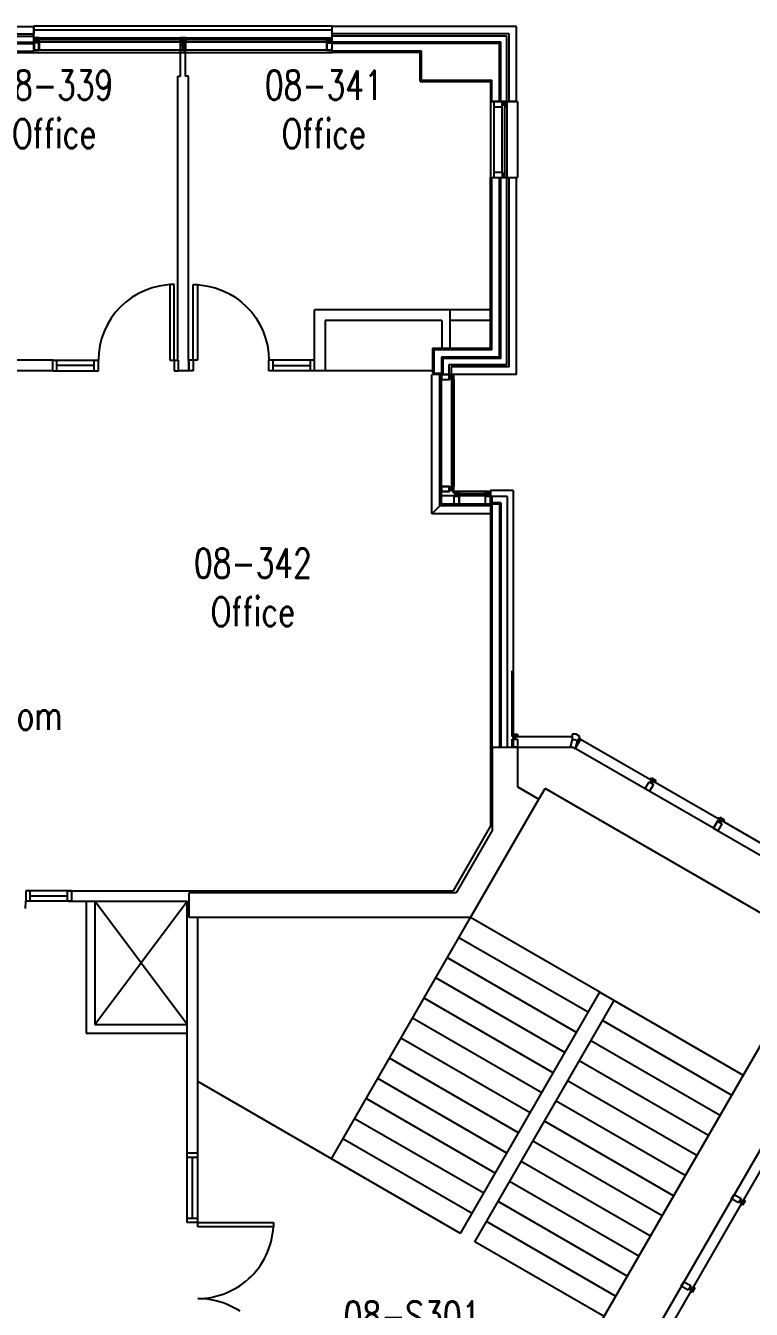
# Model space of a CAD drawing. Extents: x 11182 to 734459, y -1391328 to 152085.
# Drawn here: x 457304 to 466063, y -826823 to -811341 of the extents above; entities that cross this region are included whole.
import ezdxf
from ezdxf.enums import TextEntityAlignment as Align

# ---------------------------------------------------------------- set-up
doc = ezdxf.new("R2010")
doc.units = 0
doc.header["$LTSCALE"] = 500
doc.header["$MEASUREMENT"] = 0
for name, color, linetype in [('0_room_data', 7, 'CONTINUOUS'), ('1_Wall_Exist', 251, 'CONTINUOUS'), ('3_Text', 7, 'CONTINUOUS')]:
    doc.layers.add(name, color=color, linetype=linetype)
doc.styles.add('1_200', font='simplex.shx', dxfattribs={"width": 0.75, "height": 460})

# ---------------------------------------------------------------- blocks, each defined once
blk = doc.blocks.new('room_data')
at = {"layer": '3_Text', "style": '1_200', "width": 0.75}
for tag, p in [('ROOMNUM', (0, 0)), ('ROOMUSE', (0, -575))]:
    blk.add_attdef(tag, text='', height=345, dxfattribs=at).set_placement(p, align=Align.MIDDLE_CENTER)

msp = doc.modelspace()

# ---------------------------------------------------------------- linework, layer by layer
at = {"layer": '1_Wall_Exist'}
for p, q in [((457002, -811441), (457402, -811441)), ((457092, -811351), (457402, -811351)), ((457402, -811341), (457402, -811441)), ((457402, -811341), (461002, -811341)), ((457402, -811665), (457402, -811341)), ((457402, -811391), (461002, -811391)), ((461002, -811665), (461002, -811341)), ((463228, -811351), (461002, -811351)), ((463138, -811441), (461002, -811441)), ((463138, -812257), (463138, -811441)), ((463228, -812257), (463228, -811351)), ((456886, -811557), (457402, -811557)), ((456902, -811541), (457402, -811541)), ((456977, -811466), (457402, -811466)), ((457402, -811665), (457402, -811466)), ((457402, -811506), (457402, -811486)), ((457468, -811486), (457402, -811486)), ((457402, -811498), (457405, -811498)), ((457407, -811506), (457402, -811506)), ((457402, -811541), (457428, -811541)), ((457402, -811638), (457402, -811541)), ((457405, -811496), (457405, -811486)), ((457405, -811496), (457410, -811491)), ((457405, -811501), (457405, -811503)), ((457410, -811501), (457405, -811501)), ((457405, -811503), (457407, -811503)), ((457407, -811524), (457405, -811526)), ((457405, -811524), (457407, -811524)), ((457405, -811531), (457405, -811524)), ((457405, -811529), (457410, -811526)), ((457412, -811529), (457405, -811529)), ((457405, -811531), (457407, -811531)), ((457407, -811534), (457405, -811531)), ((457405, -811539), (457407, -811539)), ((457405, -811544), (457405, -811546)), ((457407, -811544), (457405, -811544)), ((457407, -811546), (457405, -811544)), ((457405, -811546), (457410, -811546)), ((457405, -811549), (457405, -811635)), ((457412, -811549), (457405, -811549)), ((457407, -811503), (457407, -811506)), ((457407, -811531), (457407, -811546)), ((457412, -811544), (457407, -811541)), ((457410, -811491), (457410, -811498)), ((457410, -811498), (457412, -811498)), ((457410, -811503), (457410, -811501)), ((457461, -811503), (457410, -811503)), ((457410, -811524), (457423, -811524)), ((457410, -811526), (457410, -811524)), ((457410, -811546), (457410, -811541)), ((457412, -811498), (457412, -811503)), ((457412, -811526), (457412, -811529)), ((457420, -811526), (457412, -811526)), ((457412, -811541), (457412, -811544)), ((457412, -811546), (457412, -811549)), ((457428, -811546), (457412, -811546)), ((457420, -811539), (457420, -811526)), ((457425, -811541), (457420, -811539)), ((457423, -811524), (457423, -811539)), ((457423, -811539), (457425, -811541)), ((457428, -811501), (457443, -811501)), ((457428, -811503), (457428, -811501)), ((457428, -811506), (457443, -811503)), ((457428, -811541), (457428, -811506)), ((457453, -811511), (457428, -811511)), ((457428, -811549), (457428, -811546)), ((457430, -811549), (457428, -811549)), ((457430, -811496), (457440, -811496)), ((457430, -811501), (457430, -811496)), ((457430, -811526), (457435, -811531)), ((457430, -811541), (457430, -811526)), ((457440, -811541), (457430, -811541)), ((457430, -811544), (457430, -811549)), ((457440, -811544), (457430, -811544)), ((457433, -811501), (457433, -811496)), ((457433, -811511), (457433, -811521)), ((457433, -811521), (457435, -811529)), ((457435, -811529), (457438, -811521)), ((457435, -811531), (457440, -811526)), ((457438, -811501), (457438, -811496)), ((457438, -811521), (457438, -811511)), ((457440, -811496), (457440, -811501)), ((457440, -811526), (457440, -811541)), ((457440, -811549), (457440, -811544)), ((457443, -811549), (457440, -811549)), ((457443, -811501), (457443, -811541)), ((457443, -811521), (457445, -811521)), ((457445, -811529), (457443, -811529)), ((457443, -811539), (457453, -811539)), ((457443, -811541), (457461, -811541)), ((457443, -811546), (457443, -811549)), ((457458, -811546), (457443, -811546)), ((457445, -811521), (457445, -811529)), ((457453, -811539), (457453, -811511)), ((457455, -811506), (457455, -811541)), ((457476, -811511), (457455, -811511)), ((457455, -811519), (457476, -811516)), ((457476, -811529), (457455, -811529)), ((457455, -811536), (457476, -811536)), ((457458, -811498), (457461, -811498)), ((457458, -811503), (457458, -811498)), ((457458, -811549), (457458, -811546)), ((457463, -811549), (457458, -811549)), ((457461, -811491), (457466, -811496)), ((457461, -811498), (457461, -811491)), ((457461, -811501), (457461, -811503)), ((457466, -811501), (457461, -811501)), ((457461, -811516), (457461, -811529)), ((457461, -811541), (457461, -811546)), ((457461, -811546), (457466, -811546)), ((457463, -811503), (457466, -811503)), ((457463, -811506), (457463, -811503)), ((457466, -811506), (457463, -811506)), ((457463, -811536), (459163, -811536)), ((457463, -811541), (457466, -811541)), ((457463, -811544), (457463, -811541)), ((457466, -811544), (457463, -811544)), ((457463, -811635), (457463, -811549)), ((457466, -811486), (457466, -811496)), ((457468, -811498), (457466, -811506)), ((457466, -811498), (457468, -811498)), ((457466, -811503), (457466, -811501)), ((457466, -811541), (457466, -811638)), ((457468, -811486), (460936, -811486)), ((457468, -811501), (457468, -811486)), ((457468, -811498), (457471, -811511)), ((457468, -811549), (457471, -811536)), ((457468, -811546), (457468, -811549)), ((459167, -811511), (457476, -811511)), ((459163, -811511), (459183, -811511)), ((459183, -811519), (459163, -811516)), ((459163, -811529), (459183, -811529)), ((459183, -811536), (459163, -811536)), ((459171, -811498), (459168, -811511)), ((459171, -811549), (459168, -811536)), ((459169, -811577), (459234, -811577)), ((459171, -811506), (459171, -811486)), ((459237, -811486), (459171, -811486)), ((459171, -811498), (459173, -811498)), ((459176, -811506), (459171, -811506)), ((459171, -811541), (459196, -811541)), ((459171, -811638), (459171, -811541)), ((459173, -811496), (459173, -811486)), ((459173, -811496), (459178, -811491)), ((459173, -811501), (459173, -811503)), ((459178, -811501), (459173, -811501)), ((459173, -811503), (459176, -811503)), ((459173, -811539), (459176, -811539)), ((459173, -811544), (459173, -811546)), ((459176, -811544), (459173, -811544)), ((459176, -811546), (459173, -811544)), ((459173, -811546), (459178, -811546)), ((459173, -811549), (459173, -811635)), ((459181, -811549), (459173, -811549)), ((459176, -811503), (459176, -811506)), ((459176, -811539), (459176, -811546)), ((459181, -811544), (459176, -811541)), ((459178, -811491), (459178, -811498)), ((459178, -811498), (459181, -811498)), ((459178, -811503), (459178, -811501)), ((459229, -811503), (459178, -811503)), ((459178, -811516), (459178, -811529)), ((459178, -811546), (459178, -811541)), ((459181, -811498), (459181, -811503)), ((459181, -811541), (459181, -811544)), ((459181, -811546), (459181, -811549)), ((459196, -811546), (459181, -811546)), ((459186, -811511), (459221, -811511)), ((459186, -811539), (459186, -811511)), ((459196, -811539), (459186, -811539)), ((459193, -811541), (459188, -811539)), ((459191, -811539), (459193, -811541)), ((459193, -811521), (459193, -811529)), ((459196, -811521), (459193, -811521)), ((459193, -811529), (459196, -811529)), ((459196, -811501), (459211, -811501)), ((459196, -811503), (459196, -811501)), ((459196, -811506), (459211, -811503)), ((459196, -811541), (459196, -811506)), ((459196, -811511), (459196, -811521)), ((459196, -811529), (459196, -811539)), ((459196, -811549), (459196, -811546)), ((459199, -811549), (459196, -811549)), ((459199, -811496), (459209, -811496)), ((459199, -811501), (459199, -811496)), ((459199, -811526), (459204, -811531)), ((459199, -811541), (459199, -811526)), ((459209, -811541), (459199, -811541)), ((459199, -811544), (459199, -811549)), ((459209, -811544), (459199, -811544)), ((459201, -811501), (459201, -811496)), ((459201, -811511), (459201, -811521)), ((459201, -811521), (459204, -811529)), ((459202, -811487), (459202, -811637)), ((459204, -811529), (459206, -811521)), ((459204, -811531), (459209, -811526)), ((459206, -811501), (459206, -811496)), ((459206, -811521), (459206, -811511)), ((459209, -811496), (459209, -811501)), ((459209, -811526), (459209, -811541)), ((459209, -811549), (459209, -811544)), ((459211, -811549), (459209, -811549)), ((459211, -811501), (459211, -811541)), ((459211, -811521), (459214, -811521)), ((459214, -811529), (459211, -811529)), ((459211, -811539), (459221, -811539)), ((459211, -811541), (459229, -811541)), ((459211, -811546), (459211, -811549)), ((459226, -811546), (459211, -811546)), ((459214, -811521), (459214, -811529)), ((459221, -811539), (459221, -811511)), ((459224, -811506), (459224, -811541)), ((459244, -811511), (459224, -811511)), ((459224, -811519), (459244, -811516)), ((459244, -811529), (459224, -811529)), ((459224, -811536), (459244, -811536)), ((459226, -811498), (459229, -811498)), ((459226, -811503), (459226, -811498)), ((459226, -811549), (459226, -811546)), ((459231, -811549), (459226, -811549)), ((459229, -811491), (459234, -811496)), ((459229, -811498), (459229, -811491)), ((459229, -811501), (459229, -811503)), ((459234, -811501), (459229, -811501)), ((459229, -811516), (459229, -811529)), ((459229, -811541), (459229, -811546)), ((459229, -811546), (459234, -811546)), ((459231, -811503), (459234, -811503)), ((459231, -811506), (459231, -811503)), ((459234, -811506), (459231, -811506)), ((459231, -811536), (460934, -811536)), ((459231, -811541), (459234, -811541)), ((459231, -811544), (459231, -811541)), ((459234, -811544), (459231, -811544)), ((459231, -811635), (459231, -811549)), ((459234, -811486), (459234, -811496)), ((459237, -811498), (459234, -811506)), ((459234, -811498), (459237, -811498)), ((459234, -811503), (459234, -811501)), ((459234, -811541), (459234, -811638)), ((459237, -811501), (459237, -811486)), ((459237, -811498), (459239, -811511)), ((459237, -811549), (459239, -811536)), ((459237, -811546), (459237, -811549)), ((460939, -811511), (459244, -811511)), ((460929, -811511), (460949, -811511)), ((460949, -811519), (460929, -811516)), ((460929, -811529), (460949, -811529)), ((460949, -811536), (460929, -811536)), ((460936, -811498), (460934, -811511)), ((460936, -811549), (460934, -811536)), ((460936, -811501), (460936, -811486)), ((460936, -811486), (461002, -811486)), ((460936, -811498), (460939, -811506)), ((460939, -811498), (460936, -811498)), ((460936, -811546), (460936, -811549)), ((460939, -811486), (460939, -811496)), ((460944, -811491), (460939, -811496)), ((460939, -811501), (460944, -811501)), ((460939, -811503), (460939, -811501)), ((460941, -811503), (460939, -811503)), ((460939, -811506), (460941, -811506)), ((460939, -811541), (460939, -811638)), ((460941, -811541), (460939, -811541)), ((460939, -811544), (460941, -811544)), ((460944, -811546), (460939, -811546)), ((460941, -811506), (460941, -811503)), ((460941, -811544), (460941, -811541)), ((460941, -811549), (460947, -811549)), ((460941, -811635), (460941, -811549)), ((460944, -811498), (460944, -811491)), ((460947, -811498), (460944, -811498)), ((460944, -811501), (460944, -811503)), ((460944, -811503), (460995, -811503)), ((460944, -811516), (460944, -811529)), ((460944, -811541), (460944, -811546)), ((460962, -811541), (460944, -811541)), ((460947, -811503), (460947, -811498)), ((460947, -811546), (460962, -811546)), ((460947, -811549), (460947, -811546)), ((460949, -811506), (460949, -811541)), ((460952, -811511), (460977, -811511)), ((460952, -811539), (460952, -811511)), ((460962, -811539), (460952, -811539)), ((460959, -811521), (460959, -811529)), ((460962, -811521), (460959, -811521)), ((460959, -811529), (460962, -811529)), ((460962, -811501), (460962, -811541)), ((460977, -811501), (460962, -811501)), ((460977, -811506), (460962, -811503)), ((460962, -811546), (460962, -811549)), ((460962, -811549), (460964, -811549)), ((460964, -811496), (460964, -811501)), ((460974, -811496), (460964, -811496)), ((460969, -811531), (460964, -811526)), ((460964, -811526), (460964, -811541)), ((460964, -811541), (460974, -811541)), ((460964, -811544), (460974, -811544)), ((460964, -811549), (460964, -811544)), ((460967, -811501), (460967, -811496)), ((460967, -811521), (460967, -811511)), ((460969, -811529), (460967, -811521)), ((460972, -811521), (460969, -811529)), ((460974, -811526), (460969, -811531)), ((460972, -811501), (460972, -811496)), ((460972, -811511), (460972, -811521)), ((460974, -811501), (460974, -811496)), ((460974, -811541), (460974, -811526)), ((460974, -811544), (460974, -811549)), ((460974, -811549), (460977, -811549)), ((460977, -811503), (460977, -811501)), ((460977, -811541), (460977, -811506)), ((461002, -811541), (460977, -811541)), ((460977, -811546), (460992, -811546)), ((460977, -811549), (460977, -811546)), ((460979, -811541), (460985, -811539)), ((460982, -811539), (460979, -811541)), ((460982, -811524), (460982, -811539)), ((460995, -811524), (460982, -811524)), ((460985, -811526), (460992, -811526)), ((460985, -811539), (460985, -811526)), ((460992, -811498), (460992, -811503)), ((460995, -811498), (460992, -811498)), ((460992, -811526), (460992, -811529)), ((460992, -811529), (461000, -811529)), ((460992, -811544), (460997, -811541)), ((460992, -811541), (460992, -811544)), ((460992, -811546), (460992, -811549)), ((460992, -811549), (461000, -811549)), ((460995, -811491), (460995, -811498)), ((461000, -811496), (460995, -811491)), ((460995, -811501), (461000, -811501)), ((460995, -811503), (460995, -811501)), ((460995, -811526), (460995, -811524)), ((461000, -811529), (460995, -811526)), ((460995, -811546), (460995, -811541)), ((461000, -811546), (460995, -811546)), ((460997, -811503), (460997, -811506)), ((461000, -811503), (460997, -811503)), ((460997, -811506), (461002, -811506)), ((460997, -811524), (461000, -811526)), ((461000, -811524), (460997, -811524)), ((460997, -811531), (460997, -811546)), ((461000, -811531), (460997, -811531)), ((460997, -811534), (461000, -811531)), ((461000, -811539), (460997, -811539)), ((461000, -811544), (460997, -811544)), ((460997, -811546), (461000, -811544)), ((461000, -811496), (461000, -811486)), ((461002, -811498), (461000, -811498)), ((461000, -811501), (461000, -811503)), ((461000, -811531), (461000, -811524)), ((461000, -811544), (461000, -811546)), ((461000, -811549), (461000, -811635)), ((463113, -811466), (461002, -811466)), ((461002, -811506), (461002, -811486)), ((463038, -811541), (461002, -811541)), ((461002, -811638), (461002, -811541)), ((463022, -811557), (461002, -811557)), ((463022, -812257), (463022, -811557)), ((463038, -812257), (463038, -811541)), ((463113, -812257), (463113, -811466)), ((456161, -811649), (457402, -811649)), ((456161, -811665), (457402, -811665)), ((457466, -811638), (457402, -811638)), ((457402, -811665), (461002, -811665)), ((457405, -811635), (457412, -811635)), ((457412, -811633), (457417, -811633)), ((457412, -811635), (457412, -811633)), ((457417, -811633), (457417, -811635)), ((457417, -811635), (457453, -811635)), ((457453, -811633), (457458, -811633)), ((457453, -811635), (457453, -811633)), ((457458, -811633), (457458, -811635)), ((457458, -811635), (457463, -811635)), ((460939, -811638), (457466, -811638)), ((459234, -811638), (459171, -811638)), ((459172, -811949), (459172, -811644)), ((459173, -811635), (459181, -811635)), ((459181, -811633), (459186, -811633)), ((459181, -811635), (459181, -811633)), ((459186, -811633), (459186, -811635)), ((459186, -811635), (459221, -811635)), ((459221, -811633), (459226, -811633)), ((459221, -811635), (459221, -811633)), ((459226, -811633), (459226, -811635)), ((459226, -811635), (459231, -811635)), ((459234, -811949), (459234, -811644)), ((460939, -811638), (461002, -811638)), ((460947, -811635), (460941, -811635)), ((460947, -811633), (460947, -811635)), ((460952, -811633), (460947, -811633)), ((460952, -811635), (460952, -811633)), ((460987, -811635), (460952, -811635)), ((460987, -811633), (460987, -811635)), ((460992, -811633), (460987, -811633)), ((460992, -811635), (460992, -811633)), ((461000, -811635), (460992, -811635)), ((462080, -811649), (461002, -811649)), ((462067, -811665), (461002, -811665)), ((462067, -812012), (462067, -811663)), ((462080, -811999), (462080, -811649)), ((459141, -815377), (459141, -811949)), ((459141, -811949), (459172, -811949)), ((459268, -811949), (459234, -811949)), ((459268, -815379), (459268, -811949)), ((462067, -812012), (462916, -812012)), ((462080, -811999), (462932, -811999)), ((462914, -812012), (462914, -812257)), ((462930, -812257), (462930, -811999)), ((463228, -812257), (462914, -812257)), ((462915, -812257), (462915, -813171)), ((462915, -812257), (463239, -812257)), ((462960, -813171), (462960, -812257)), ((462960, -812319), (463055, -812319)), ((463055, -812319), (463055, -812257)), ((463055, -812280), (463087, -812280)), ((463055, -812295), (463087, -812295)), ((463055, -813109), (463055, -812319)), ((463087, -812257), (463087, -812319)), ((463087, -813109), (463087, -812319)), ((463087, -812319), (463112, -812319)), ((463112, -812257), (463112, -813171)), ((463239, -812257), (463239, -813171)), ((462960, -813109), (463055, -813109)), ((463055, -813109), (463055, -813171)), ((463055, -813133), (463087, -813133)), ((463055, -813148), (463087, -813148)), ((463087, -813171), (463087, -813109)), ((463087, -813109), (463112, -813109)), ((462914, -815234), (462914, -813171)), ((462915, -813171), (463239, -813171)), ((462930, -815250), (462930, -813171)), ((463022, -815340), (463022, -813171)), ((463038, -815356), (463038, -813171)), ((463113, -815431), (463113, -813171)), ((463138, -815456), (463138, -813171)), ((463228, -815546), (463228, -813171)), ((458746, -814533), (458665, -814571)), ((458830, -814503), (458746, -814533)), ((458917, -814481), (458830, -814503)), ((459045, -814463), (458917, -814481)), ((459096, -814463), (459045, -814463)), ((459045, -814463), (459045, -815377)), ((459096, -815377), (459096, -814463)), ((459325, -814463), (459376, -814463)), ((459325, -815377), (459325, -814463)), ((459376, -814463), (459504, -814481)), ((459376, -814463), (459376, -815377)), ((459504, -814481), (459590, -814503)), ((459590, -814503), (459675, -814533)), ((459675, -814533), (459756, -814571)), ((458516, -814671), (458450, -814731)), ((458588, -814617), (458516, -814671)), ((458665, -814571), (458588, -814617)), ((459756, -814571), (459833, -814617)), ((459833, -814617), (459905, -814671)), ((459905, -814671), (459971, -814731)), ((458389, -814798), (458336, -814870)), ((458450, -814731), (458389, -814798)), ((459971, -814731), (460032, -814798)), ((460032, -814798), (460085, -814870)), ((460790, -815504), (460790, -814768)), ((462918, -814768), (460790, -814768)), ((462423, -814768), (462423, -815229)), ((458290, -814946), (458252, -815028)), ((458336, -814870), (458290, -814946)), ((460085, -814870), (460131, -814946)), ((460131, -814946), (460169, -815028)), ((462328, -814895), (460917, -814895)), ((460917, -814895), (460917, -815504)), ((462328, -814895), (462328, -815229)), ((462918, -814895), (462423, -814895)), ((458221, -815112), (458200, -815199)), ((458252, -815028), (458221, -815112)), ((460169, -815028), (460199, -815112)), ((460199, -815112), (460221, -815199)), ((458187, -815288), (458182, -815377)), ((458200, -815199), (458187, -815288)), ((460221, -815199), (460234, -815288)), ((460234, -815288), (460239, -815377)), ((462914, -815234), (462216, -815234)), ((462216, -815234), (462216, -815533)), ((462930, -815250), (462232, -815250)), ((462232, -815250), (462232, -815533)), ((457630, -815377), (454591, -815377)), ((457630, -815377), (457681, -815377)), ((457630, -815504), (457630, -815377)), ((457681, -815377), (458131, -815377)), ((457681, -815504), (457681, -815377)), ((458131, -815441), (457681, -815441)), ((458131, -815377), (458182, -815377)), ((458131, -815504), (458131, -815377)), ((458182, -815504), (458182, -815377)), ((459045, -815377), (459096, -815377)), ((459096, -815377), (459147, -815377)), ((459096, -815377), (459096, -815504)), ((459147, -815504), (459147, -815377)), ((459147, -815504), (459147, -815377)), ((459274, -815377), (459274, -815504)), ((459325, -815377), (459274, -815377)), ((459274, -815504), (459274, -815377)), ((459325, -815377), (459325, -815504)), ((459376, -815377), (459325, -815377)), ((460290, -815377), (460239, -815377)), ((460239, -815504), (460239, -815377)), ((460740, -815377), (460290, -815377)), ((460290, -815504), (460290, -815377)), ((460290, -815441), (460740, -815441)), ((460791, -815377), (460740, -815377)), ((460740, -815504), (460740, -815377)), ((460791, -815504), (460791, -815377)), ((463022, -815340), (462322, -815340)), ((462322, -815340), (462322, -815546)), ((463038, -815356), (462338, -815356)), ((462338, -815356), (462338, -815546)), ((463113, -815431), (462413, -815431)), ((462413, -815431), (462413, -815546)), ((463138, -815456), (462438, -815456)), ((462438, -815456), (462438, -815546)), ((457630, -815504), (454591, -815504)), ((457630, -815504), (457681, -815504)), ((457681, -815504), (458131, -815504)), ((458131, -815504), (458182, -815504)), ((459096, -815504), (459147, -815504)), ((459280, -815504), (459143, -815504)), ((459325, -815504), (459274, -815504)), ((460290, -815504), (460239, -815504)), ((460740, -815504), (460290, -815504)), ((460791, -815504), (460740, -815504)), ((462216, -815504), (460790, -815504)), ((462206, -817228), (462206, -815546)), ((463228, -815546), (462216, -815546)), ((462232, -815533), (462322, -815533)), ((462302, -817132), (462302, -815546)), ((462322, -817113), (462322, -815546)), ((462322, -815546), (462416, -815546)), ((462322, -815546), (462322, -815609)), ((462322, -815609), (462417, -815609)), ((462323, -815547), (462411, -815547)), ((462323, -815547), (462323, -815608)), ((462323, -815608), (462413, -815608)), ((462413, -815547), (462416, -815547)), ((462413, -815549), (462423, -815549)), ((462413, -815551), (462415, -815551)), ((462415, -815604), (462415, -815551)), ((462415, -815604), (462415, -815604)), ((462415, -815605), (462423, -815605)), ((462417, -815608), (462415, -815608)), ((462416, -815546), (462416, -815547)), ((462417, -815565), (462417, -815549)), ((462423, -815556), (462417, -815556)), ((462455, -815565), (462417, -815565)), ((462443, -815568), (462417, -815568)), ((462417, -815568), (462417, -815587)), ((462443, -815587), (462417, -815587)), ((462417, -815605), (462417, -815590)), ((462455, -815590), (462417, -815590)), ((462423, -815599), (462417, -815599)), ((462417, -815608), (462417, -815609)), ((462423, -815549), (462423, -815556)), ((462423, -815605), (462423, -815599)), ((462442, -815556), (462429, -815556)), ((462442, -815599), (462429, -815599)), ((462436, -815574), (462450, -815574)), ((462436, -815580), (462450, -815580)), ((462437, -815571), (462443, -815571)), ((462437, -815583), (462443, -815583)), ((462443, -815568), (462443, -815571)), ((462443, -815587), (462443, -815583)), ((462444, -815590), (462444, -816914)), ((462455, -815554), (462448, -815554)), ((462455, -815600), (462448, -815600)), ((462450, -815568), (462450, -815565)), ((462450, -815571), (462450, -815574)), ((462450, -815580), (462450, -815583)), ((462450, -815587), (462450, -815590)), ((462450, -815590), (462450, -816914)), ((462455, -815549), (462456, -815549)), ((462455, -815605), (462455, -815549)), ((462455, -815605), (462456, -815605)), ((462456, -815546), (462474, -815546)), ((462457, -815547), (462456, -815546)), ((462456, -815550), (462456, -815549)), ((462456, -815550), (462464, -815551)), ((462456, -815603), (462456, -815551)), ((462456, -815551), (462458, -815552)), ((462456, -815603), (462463, -815602)), ((462456, -815605), (462464, -815604)), ((462456, -815605), (462456, -815605)), ((462457, -815608), (462456, -815609)), ((462456, -815609), (462474, -815609)), ((462457, -815547), (462472, -815547)), ((462458, -815550), (462457, -815548)), ((462466, -815551), (462457, -815548)), ((462466, -815604), (462457, -815607)), ((462458, -815605), (462457, -815607)), ((462472, -815608), (462457, -815608)), ((462458, -815550), (462464, -815551)), ((462458, -815552), (462463, -815552)), ((462458, -815605), (462464, -815604)), ((462463, -815552), (462466, -815552)), ((462463, -815602), (462466, -815603)), ((462464, -815551), (462464, -815551)), ((462464, -815604), (462464, -815604)), ((462466, -815552), (462466, -815551)), ((462466, -815603), (462466, -815604)), ((462472, -815608), (462472, -815547)), ((462474, -815609), (462474, -815546)), ((462476, -816895), (462476, -815609)), ((462322, -816895), (462416, -816895)), ((462322, -816895), (462322, -816959)), ((462322, -816959), (462417, -816959)), ((462323, -816897), (462411, -816897)), ((462323, -816897), (462323, -816957)), ((462323, -816957), (462413, -816957)), ((462894, -817012), (462325, -817012)), ((462413, -816897), (462416, -816897)), ((462413, -816899), (462423, -816899)), ((462413, -816900), (462415, -816900)), ((462415, -816953), (462415, -816900)), ((462415, -816953), (462415, -816953)), ((462415, -816955), (462423, -816955)), ((462417, -816957), (462415, -816957)), ((462416, -816895), (462416, -816897)), ((462417, -816914), (462417, -816899)), ((462423, -816905), (462417, -816905)), ((462455, -816914), (462417, -816914)), ((462443, -816917), (462417, -816917)), ((462417, -816917), (462417, -816936)), ((462443, -816936), (462417, -816936)), ((462417, -816955), (462417, -816939)), ((462455, -816939), (462417, -816939)), ((462423, -816948), (462417, -816948)), ((462417, -816957), (462417, -816959)), ((462423, -816899), (462423, -816905)), ((462423, -816955), (462423, -816948)), ((462442, -816905), (462429, -816905)), ((462442, -816948), (462429, -816948)), ((462436, -816924), (462450, -816924)), ((462436, -816930), (462450, -816930)), ((462437, -816920), (462443, -816920)), ((462437, -816933), (462443, -816933)), ((462443, -816917), (462443, -816920)), ((462443, -816936), (462443, -816933)), ((462455, -816904), (462448, -816904)), ((462455, -816950), (462448, -816950)), ((462450, -816917), (462450, -816914)), ((462450, -816920), (462450, -816924)), ((462450, -816930), (462450, -816933)), ((462450, -816936), (462450, -816939)), ((462455, -816899), (462456, -816899)), ((462455, -816955), (462455, -816899)), ((462455, -816955), (462456, -816955)), ((462456, -816895), (462474, -816895)), ((462457, -816897), (462456, -816895)), ((462456, -816899), (462464, -816901)), ((462456, -816899), (462456, -816899)), ((462456, -816953), (462456, -816901)), ((462456, -816901), (462458, -816901)), ((462456, -816953), (462463, -816952)), ((462456, -816955), (462464, -816953)), ((462456, -816955), (462456, -816955)), ((462457, -816957), (462456, -816959)), ((462456, -816959), (462474, -816959)), ((462458, -816899), (462457, -816897)), ((462457, -816897), (462472, -816897)), ((462466, -816900), (462457, -816897)), ((462466, -816954), (462457, -816957)), ((462458, -816955), (462457, -816957)), ((462472, -816957), (462457, -816957)), ((462458, -816899), (462464, -816900)), ((462458, -816901), (462463, -816902)), ((462458, -816955), (462464, -816953)), ((462463, -816902), (462466, -816901)), ((462463, -816952), (462466, -816952)), ((462464, -816901), (462464, -816900)), ((462464, -816953), (462464, -816953)), ((462466, -816901), (462466, -816900)), ((462466, -816952), (462466, -816954)), ((462472, -816957), (462472, -816897)), ((462474, -816959), (462474, -816895)), ((462476, -816978), (462476, -816960)), ((462539, -816960), (462476, -816960)), ((462477, -816977), (462476, -816978)), ((462476, -817113), (462476, -817018)), ((462476, -817018), (462477, -817018)), ((462537, -816962), (462477, -816962)), ((462477, -816977), (462477, -816962)), ((462480, -816968), (462477, -816977)), ((462479, -816976), (462477, -816977)), ((462477, -817021), (462477, -817018)), ((462477, -817111), (462477, -817023)), ((462479, -816976), (462481, -816970)), ((462479, -816979), (462479, -816978)), ((462480, -816978), (462479, -816978)), ((462535, -816979), (462479, -816979)), ((462479, -817021), (462479, -817011)), ((462479, -817011), (462486, -817011)), ((462495, -817017), (462479, -817017)), ((462482, -816968), (462480, -816968)), ((462480, -816978), (462481, -816970)), ((462481, -816970), (462481, -816970)), ((462481, -816978), (462482, -816976)), ((462533, -816978), (462481, -816978)), ((462534, -817019), (462481, -817019)), ((462481, -817021), (462481, -817019)), ((462482, -816971), (462482, -816968)), ((462482, -816976), (462482, -816971)), ((462484, -816979), (462484, -816986)), ((462486, -816992), (462486, -817005)), ((462486, -817011), (462486, -817017)), ((462495, -816979), (462495, -817017)), ((462498, -816985), (462495, -816985)), ((462498, -816991), (462498, -817017)), ((462498, -816991), (462501, -816991)), ((462498, -817017), (462517, -817017)), ((462501, -816985), (462504, -816985)), ((462501, -816997), (462501, -816991)), ((462504, -816998), (462504, -816985)), ((462510, -816998), (462510, -816985)), ((462510, -816985), (462513, -816985)), ((462513, -816997), (462513, -816991)), ((462517, -816991), (462513, -816991)), ((462517, -816985), (462520, -816985)), ((462517, -816991), (462517, -817017)), ((462520, -816979), (462520, -817017)), ((462520, -816984), (462872, -816984)), ((462520, -816990), (462872, -816990)), ((462535, -817017), (462520, -817017)), ((462529, -816992), (462529, -817005)), ((462529, -817011), (462529, -817017)), ((462535, -817011), (462529, -817011)), ((462530, -816979), (462530, -816986)), ((462532, -816971), (462533, -816968)), ((462533, -816978), (462532, -816971)), ((462533, -816968), (462534, -816968)), ((462534, -816968), (462537, -816977)), ((462535, -816976), (462534, -816970)), ((462534, -816970), (462534, -816970)), ((462535, -816978), (462534, -816970)), ((462534, -817019), (462534, -817019)), ((462535, -816976), (462537, -816977)), ((462535, -816979), (462535, -816978)), ((462535, -816978), (462535, -816978)), ((462535, -817019), (462535, -817011)), ((462537, -816962), (462537, -816977)), ((462537, -816977), (462539, -816978)), ((462537, -817017), (462537, -817019)), ((462537, -817017), (462539, -817017)), ((462537, -817111), (462537, -817021)), ((462853, -816959), (462539, -816959)), ((462539, -816978), (462539, -816960)), ((462539, -817113), (462539, -817017)), ((462853, -816978), (462853, -816960)), ((462916, -816960), (462853, -816960)), ((462855, -816977), (462853, -816978)), ((462853, -817113), (462853, -817018)), ((462853, -817018), (462855, -817018)), ((462915, -816962), (462855, -816962)), ((462855, -816977), (462855, -816962)), ((462858, -816968), (462855, -816977)), ((462857, -816976), (462855, -816977)), ((462855, -817021), (462855, -817018)), ((462855, -817111), (462855, -817023)), ((462857, -816976), (462858, -816970)), ((462857, -816978), (462858, -816970)), ((462857, -816979), (462857, -816978)), ((462857, -816978), (462857, -816978)), ((462913, -816979), (462857, -816979)), ((462857, -817021), (462857, -817011)), ((462857, -817011), (462863, -817011)), ((462872, -817017), (462857, -817017)), ((462859, -816968), (462858, -816968)), ((462858, -816970), (462858, -816970)), ((462911, -817019), (462858, -817019)), ((462858, -817021), (462858, -817019)), ((462860, -816971), (462859, -816968)), ((462859, -816976), (462860, -816971)), ((462859, -816978), (462859, -816976)), ((462911, -816978), (462859, -816978)), ((462862, -816979), (462862, -816986)), ((462863, -816992), (462863, -817005)), ((462863, -817011), (462863, -817017)), ((462872, -816979), (462872, -817017)), ((462875, -816985), (462872, -816985)), ((462875, -816991), (462875, -817017)), ((462875, -816991), (462878, -816991)), ((462875, -817017), (462894, -817017)), ((462878, -816985), (462881, -816985)), ((462878, -816997), (462878, -816991)), ((462881, -816998), (462881, -816985)), ((462888, -816998), (462888, -816985)), ((462888, -816985), (462891, -816985)), ((462891, -816997), (462891, -816991)), ((462894, -816991), (462891, -816991)), ((462894, -816985), (462897, -816985)), ((462894, -816991), (462894, -817017)), ((462897, -816979), (462897, -817017)), ((462913, -817017), (462897, -817017)), ((462906, -816992), (462906, -817005)), ((462906, -817011), (462906, -817017)), ((462913, -817011), (462906, -817011)), ((462908, -816979), (462908, -816986)), ((462910, -816968), (462912, -816968)), ((462910, -816971), (462910, -816968)), ((462911, -816978), (462910, -816971)), ((462913, -816976), (462911, -816970)), ((462911, -816970), (462911, -816970)), ((462912, -816978), (462911, -816970)), ((462911, -817019), (462911, -817019)), ((462912, -816968), (462915, -816977)), ((462912, -816978), (462913, -816978)), ((462913, -816976), (462915, -816977)), ((462913, -816979), (462913, -816978)), ((462913, -817019), (462913, -817011)), ((462915, -816962), (462915, -816977)), ((462915, -816977), (462916, -816978)), ((462915, -817017), (462915, -817019)), ((462915, -817017), (462916, -817017)), ((462915, -817111), (462915, -817021)), ((462916, -816946), (462916, -820993)), ((463190, -816946), (462916, -816946)), ((462916, -816978), (462916, -816960)), ((462916, -817113), (462916, -817017)), ((463115, -817021), (462916, -817021)), ((462932, -817021), (462932, -820041)), ((463115, -817021), (463115, -820041)), ((463190, -816946), (463190, -820041)), ((462302, -817132), (462206, -817228)), ((462916, -817132), (462302, -817132)), ((462916, -817113), (462322, -817113)), ((462476, -817113), (462539, -817113)), ((462477, -817111), (462537, -817111)), ((462853, -817113), (462916, -817113)), ((462855, -817111), (462915, -817111)), ((463040, -817096), (462932, -817096)), ((463024, -817112), (462932, -817112)), ((463024, -817112), (463024, -820041)), ((463040, -817096), (463040, -820041)), ((462916, -817228), (462206, -817228)), ((463177, -819888), (463177, -819121)), ((463177, -819913), (463177, -819888)), ((463177, -819888), (463239, -819888)), ((463177, -819913), (463900, -819913)), ((463239, -819913), (463177, -819913)), ((463177, -819946), (463239, -819946)), ((463177, -820041), (463177, -819946)), ((463201, -819946), (463201, -819913)), ((463216, -819946), (463216, -819913)), ((463239, -819888), (463239, -819913)), ((463239, -819946), (463239, -820041)), ((463900, -819952), (463877, -820041)), ((463900, -819888), (463900, -819952)), ((463950, -819888), (463900, -819888)), ((463900, -819952), (463933, -819952)), ((463933, -819952), (463962, -819969)), ((464002, -819947), (463938, -820057)), ((463994, -819914), (463950, -819888)), ((463994, -819914), (463962, -819969)), ((463982, -819935), (464002, -819947)), ((464002, -819947), (465669, -820909)), ((462939, -820041), (463245, -820041)), ((462939, -820041), (463910, -820041)), ((462939, -821040), (462939, -820041)), ((463239, -820041), (463177, -820041)), ((463239, -820041), (463239, -820520)), ((463245, -820523), (463245, -820041)), ((463910, -820041), (463938, -820057)), ((463962, -819969), (463938, -820057)), ((465605, -821020), (463938, -820057)), ((464844, -820433), (464857, -820412)), ((464857, -820412), (464910, -820443)), ((463239, -820520), (463499, -820670)), ((463245, -820523), (463499, -820670)), ((463499, -820670), (463574, -820540)), ((466865, -822440), (463574, -820540)), ((464780, -820544), (464828, -820461)), ((464834, -820575), (464780, -820544)), ((464828, -820461), (464882, -820492)), ((464882, -820492), (464834, -820575)), ((464843, -820470), (464859, -820442)), ((464898, -820464), (464844, -820433)), ((464861, -820481), (464877, -820453)), ((464910, -820443), (464898, -820464)), ((462674, -822099), (463499, -820670)), ((465669, -820909), (465681, -820888)), ((465681, -820888), (465735, -820919)), ((462916, -820993), (462464, -821777)), ((462939, -821040), (462501, -821799)), ((465669, -820909), (465605, -821020)), ((465605, -821020), (465653, -820937)), ((465605, -821020), (467674, -822214)), ((465659, -821051), (465605, -821020)), ((465653, -820937), (465706, -820968)), ((465706, -820968), (465659, -821051)), ((465668, -820946), (465684, -820918)), ((465669, -820909), (467738, -822104)), ((465722, -820940), (465669, -820909)), ((465686, -820957), (465702, -820929)), ((465735, -820919), (465722, -820940)), ((457356, -821774), (457305, -821774)), ((457305, -821774), (457305, -821901)), ((457806, -821774), (457356, -821774)), ((457356, -821774), (457356, -821901)), ((457857, -821774), (457806, -821774)), ((457806, -821774), (457806, -821901)), ((457820, -821777), (462464, -821777)), ((457857, -821774), (457857, -821901)), ((462501, -821799), (459277, -821799)), ((459277, -822099), (459277, -821799)), ((457300, -821990), (457305, -821901)), ((457356, -821901), (457305, -821901)), ((457356, -821837), (457806, -821837)), ((457806, -821901), (457356, -821901)), ((457857, -821901), (457806, -821901)), ((457820, -821901), (459252, -821901)), ((458033, -821901), (458033, -823491)), ((458138, -821901), (458138, -823386)), ((458138, -823386), (459252, -821901)), ((459252, -823386), (458138, -821901)), ((459252, -825776), (459252, -821901)), ((462674, -822099), (459277, -822099)), ((459376, -822099), (459376, -824941)), ((460994, -825009), (462674, -822099)), ((464233, -822999), (462674, -822099)), ((464093, -823241), (462534, -822341)), ((466865, -822440), (464031, -827348)), ((467657, -822320), (464573, -827661)), ((467767, -822384), (464683, -827725)), ((463953, -823484), (462394, -822584)), ((463813, -823726), (462254, -822826)), ((462553, -825909), (464233, -822999)), ((464233, -822999), (465965, -823999)), ((463673, -823969), (462114, -823069)), ((462726, -826009), (464406, -823099)), ((463533, -824211), (461974, -823311)), ((465825, -824241), (464266, -823341)), ((458033, -823491), (459252, -823491)), ((458138, -823386), (459252, -823386)), ((463393, -824454), (461834, -823554)), ((465685, -824484), (464126, -823584)), ((463253, -824696), (461694, -823796)), ((465545, -824726), (463986, -823826)), ((462553, -825909), (459380, -824077)), ((463113, -824939), (461554, -824039)), ((465405, -824969), (463846, -824069)), ((462973, -825181), (461414, -824281)), ((465265, -825211), (463706, -824311)), ((462833, -825424), (461274, -824524)), ((465125, -825454), (463566, -824554)), ((462693, -825666), (461134, -824766)), ((464985, -825696), (463426, -824796)), ((459380, -824941), (459252, -824941)), ((459380, -824991), (459252, -824991)), ((459316, -825726), (459316, -824991)), ((459380, -825776), (459380, -824941)), ((464845, -825939), (463286, -825039)), ((464705, -826181), (463146, -825281)), ((464565, -826424), (463006, -825524)), ((465825, -825492), (465856, -825438)), ((465908, -825540), (465825, -825492)), ((465856, -825438), (465939, -825486)), ((465939, -825486), (465908, -825540)), ((465919, -825519), (465947, -825535)), ((465927, -825506), (465955, -825522)), ((465936, -825556), (465967, -825502)), ((465988, -825515), (465957, -825568)), ((465967, -825502), (465988, -825515)), ((465957, -825568), (465936, -825556)), ((459380, -825726), (459252, -825726)), ((459380, -825776), (459252, -825776)), ((459380, -825828), (459380, -825777)), ((459380, -825777), (460294, -825777)), ((460294, -825828), (459380, -825828)), ((460291, -825872), (460294, -825828)), ((460294, -825777), (460294, -825828)), ((464425, -826666), (462866, -825766)), ((460255, -826047), (460267, -826004)), ((460267, -826004), (460277, -825961)), ((460277, -825961), (460285, -825917)), ((460285, -825917), (460291, -825872)), ((460206, -826172), (460224, -826132)), ((460224, -826132), (460240, -826090)), ((460240, -826090), (460255, -826047)), ((464285, -826909), (462726, -826009)), ((460113, -826325), (460139, -826289)), ((460139, -826289), (460163, -826251)), ((460163, -826251), (460185, -826212)), ((460185, -826212), (460206, -826172)), ((459959, -826487), (459993, -826457)), ((459993, -826457), (460025, -826427)), ((460025, -826427), (460056, -826394)), ((460056, -826394), (460086, -826361)), ((460086, -826361), (460113, -826325)), ((459687, -826640), (459729, -826624)), ((459729, -826624), (459770, -826605)), ((459770, -826605), (459810, -826585)), ((459810, -826585), (459849, -826564)), ((459849, -826564), (459887, -826540)), ((459887, -826540), (459923, -826514)), ((459923, -826514), (459959, -826487)), ((465218, -826544), (465249, -826490)), ((465301, -826591), (465218, -826544)), ((465249, -826490), (465332, -826537)), ((465332, -826537), (465301, -826591)), ((465312, -826571), (465340, -826587)), ((465320, -826558), (465348, -826574)), ((465329, -826607), (465360, -826554)), ((465350, -826620), (465329, -826607)), ((465381, -826566), (465350, -826620)), ((465360, -826554), (465381, -826566)), ((459380, -826690), (459425, -826691)), ((459380, -826693), (459425, -826692)), ((459425, -826692), (459469, -826688)), ((459425, -826691), (459469, -826694)), ((459469, -826688), (459514, -826683)), ((459469, -826694), (459514, -826700)), ((459514, -826683), (459558, -826675)), ((459514, -826700), (459558, -826707)), ((459558, -826675), (459601, -826666)), ((459558, -826707), (459601, -826717)), ((459601, -826666), (459645, -826654)), ((459601, -826717), (459645, -826729)), ((459645, -826654), (459687, -826640)), ((459645, -826729), (459687, -826743)), ((459687, -826743), (459729, -826759)), ((459729, -826759), (459770, -826777)), ((459770, -826777), (459810, -826797)), ((459810, -826797), (459849, -826819)), ((459849, -826819), (459887, -826843))]:
    msp.add_line(p, q, dxfattribs=at)
for centre, radius, start, end in [((457406, -811497), 1.77, 222.7094, 135), ((457464, -811497), 1.77, 47.2906, 315), ((460940, -811497), 1.77, 225, 132.7094), ((460998, -811497), 1.77, 45, 317.2906), ((462415, -815606), 2.62, 96.5819, 272.1211), ((462415, -815606), 1, 95.7106, 275.1944), ((462448, -815569), 2.05, 46.9749, 313.0251), ((462453, -815615), 6.6, 57.9946, 130.6955), ((462415, -816956), 2.62, 96.5819, 272.1211), ((462415, -816956), 1, 95.7106, 275.1944), ((462448, -816919), 2.05, 46.9749, 313.0251), ((462453, -816964), 6.6, 57.9946, 130.6955), ((462499, -816986), 2.05, 136.9749, 43.0251), ((462536, -817019), 2.62, 186.5819, 2.1211), ((462536, -817019), 1, 185.7106, 5.1944), ((462545, -816981), 6.6, 147.9946, 220.6955), ((462876, -816986), 2.05, 136.9749, 43.0251), ((462914, -817019), 2.62, 186.5819, 2.1211), ((462914, -817019), 1, 185.7106, 5.1944), ((462922, -816981), 6.6, 147.9946, 220.6955)]:
    msp.add_arc(centre, radius, start, end, dxfattribs=at)
at = {"layer": '1_Wall_Exist', "extrusion": (0, 0, -1)}
for centre, radius, start, end in [((-459174, -811497), 1.84, 42.7094, 315), ((-459233, -811497), 1.7, 227.2906, 135), ((-462413, -815548), 2.62, 276.5819, 92.1211), ((-462413, -815548), 1, 275.7106, 95.1944), ((-462437, -815577), 6.3, 268.1817, 90), ((-462437, -815577), 3.18, 282.7244, 77.2756), ((-462448, -815585), 2.16, 236.3099, 123.6901), ((-462453, -815540), 6.6, 237.9946, 310.6955), ((-462413, -816898), 2.62, 276.5819, 92.1211), ((-462413, -816898), 1, 275.7106, 95.1944), ((-462437, -816926), 6.3, 268.1817, 90), ((-462437, -816927), 3.18, 282.7244, 77.2756), ((-462448, -816935), 2.16, 236.3099, 123.6901), ((-462453, -816889), 6.6, 237.9946, 310.6955), ((-462470, -816981), 6.6, 147.9946, 220.6955), ((-462478, -817021), 2.62, 186.5819, 2.1211), ((-462478, -817021), 1, 185.7106, 5.1944), ((-462507, -816997), 6.3, 178.1817, 0), ((-462507, -816997), 3.18, 192.7244, 347.2756), ((-462515, -816986), 2.16, 146.3099, 33.6901), ((-462847, -816981), 6.6, 147.9946, 220.6955), ((-462856, -817021), 2.62, 186.5819, 2.1211), ((-462856, -817021), 1, 185.7106, 5.1944), ((-462884, -816997), 6.3, 178.1817, 0), ((-462885, -816997), 3.18, 192.7244, 347.2756), ((-462892, -816986), 2.16, 146.3099, 33.6901)]:
    msp.add_arc(centre, radius, start, end, dxfattribs=at)

# ---------------------------------------------------------------- block references
at = {"layer": '0_room_data', "xscale": 1.018417926029456, "yscale": 1.018417926029456, "zscale": 1.018417926029456}
for p, values in [((457649, -812058), {'ROOMNUM': '08-339', 'ROOMUSE': 'Office'}), ((460903, -812058), {'ROOMNUM': '08-341', 'ROOMUSE': 'Office'}), ((460047, -817824), {'ROOMNUM': '08-342', 'ROOMUSE': 'Office'}), ((455907, -819073), {'ROOMNUM': '08-338', 'ROOMUSE': 'Coffee & Wait Room'}), ((461967, -826904), {'ROOMNUM': '08-S301', 'ROOMUSE': 'Stair'})]:
    msp.add_blockref('room_data', p, dxfattribs=at).add_auto_attribs(values)

doc.saveas('drawing.dxf')
